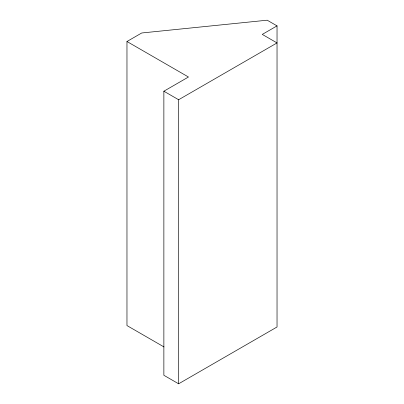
<?xml version="1.0" encoding="UTF-8"?>
<svg xmlns="http://www.w3.org/2000/svg" width="404" height="404" viewBox="0 0 404 404"><rect width="100%" height="100%" fill="white"/><g stroke="black" fill="none" stroke-linecap="round" stroke-linejoin="round"><path stroke-width="0.61" d="M126.967 41.506L141.728 32.982L267.19 20.2L277.033 25.881L277.033 326.988L178.629 383.8L163.867 375.281L163.867 91.213L188.471 77.013L126.967 41.506L126.967 325.568L163.979 346.935M277.033 25.881L262.272 34.401L277.033 42.925L178.629 99.737L163.867 91.213M178.629 99.737L178.629 383.8"/></g></svg>
